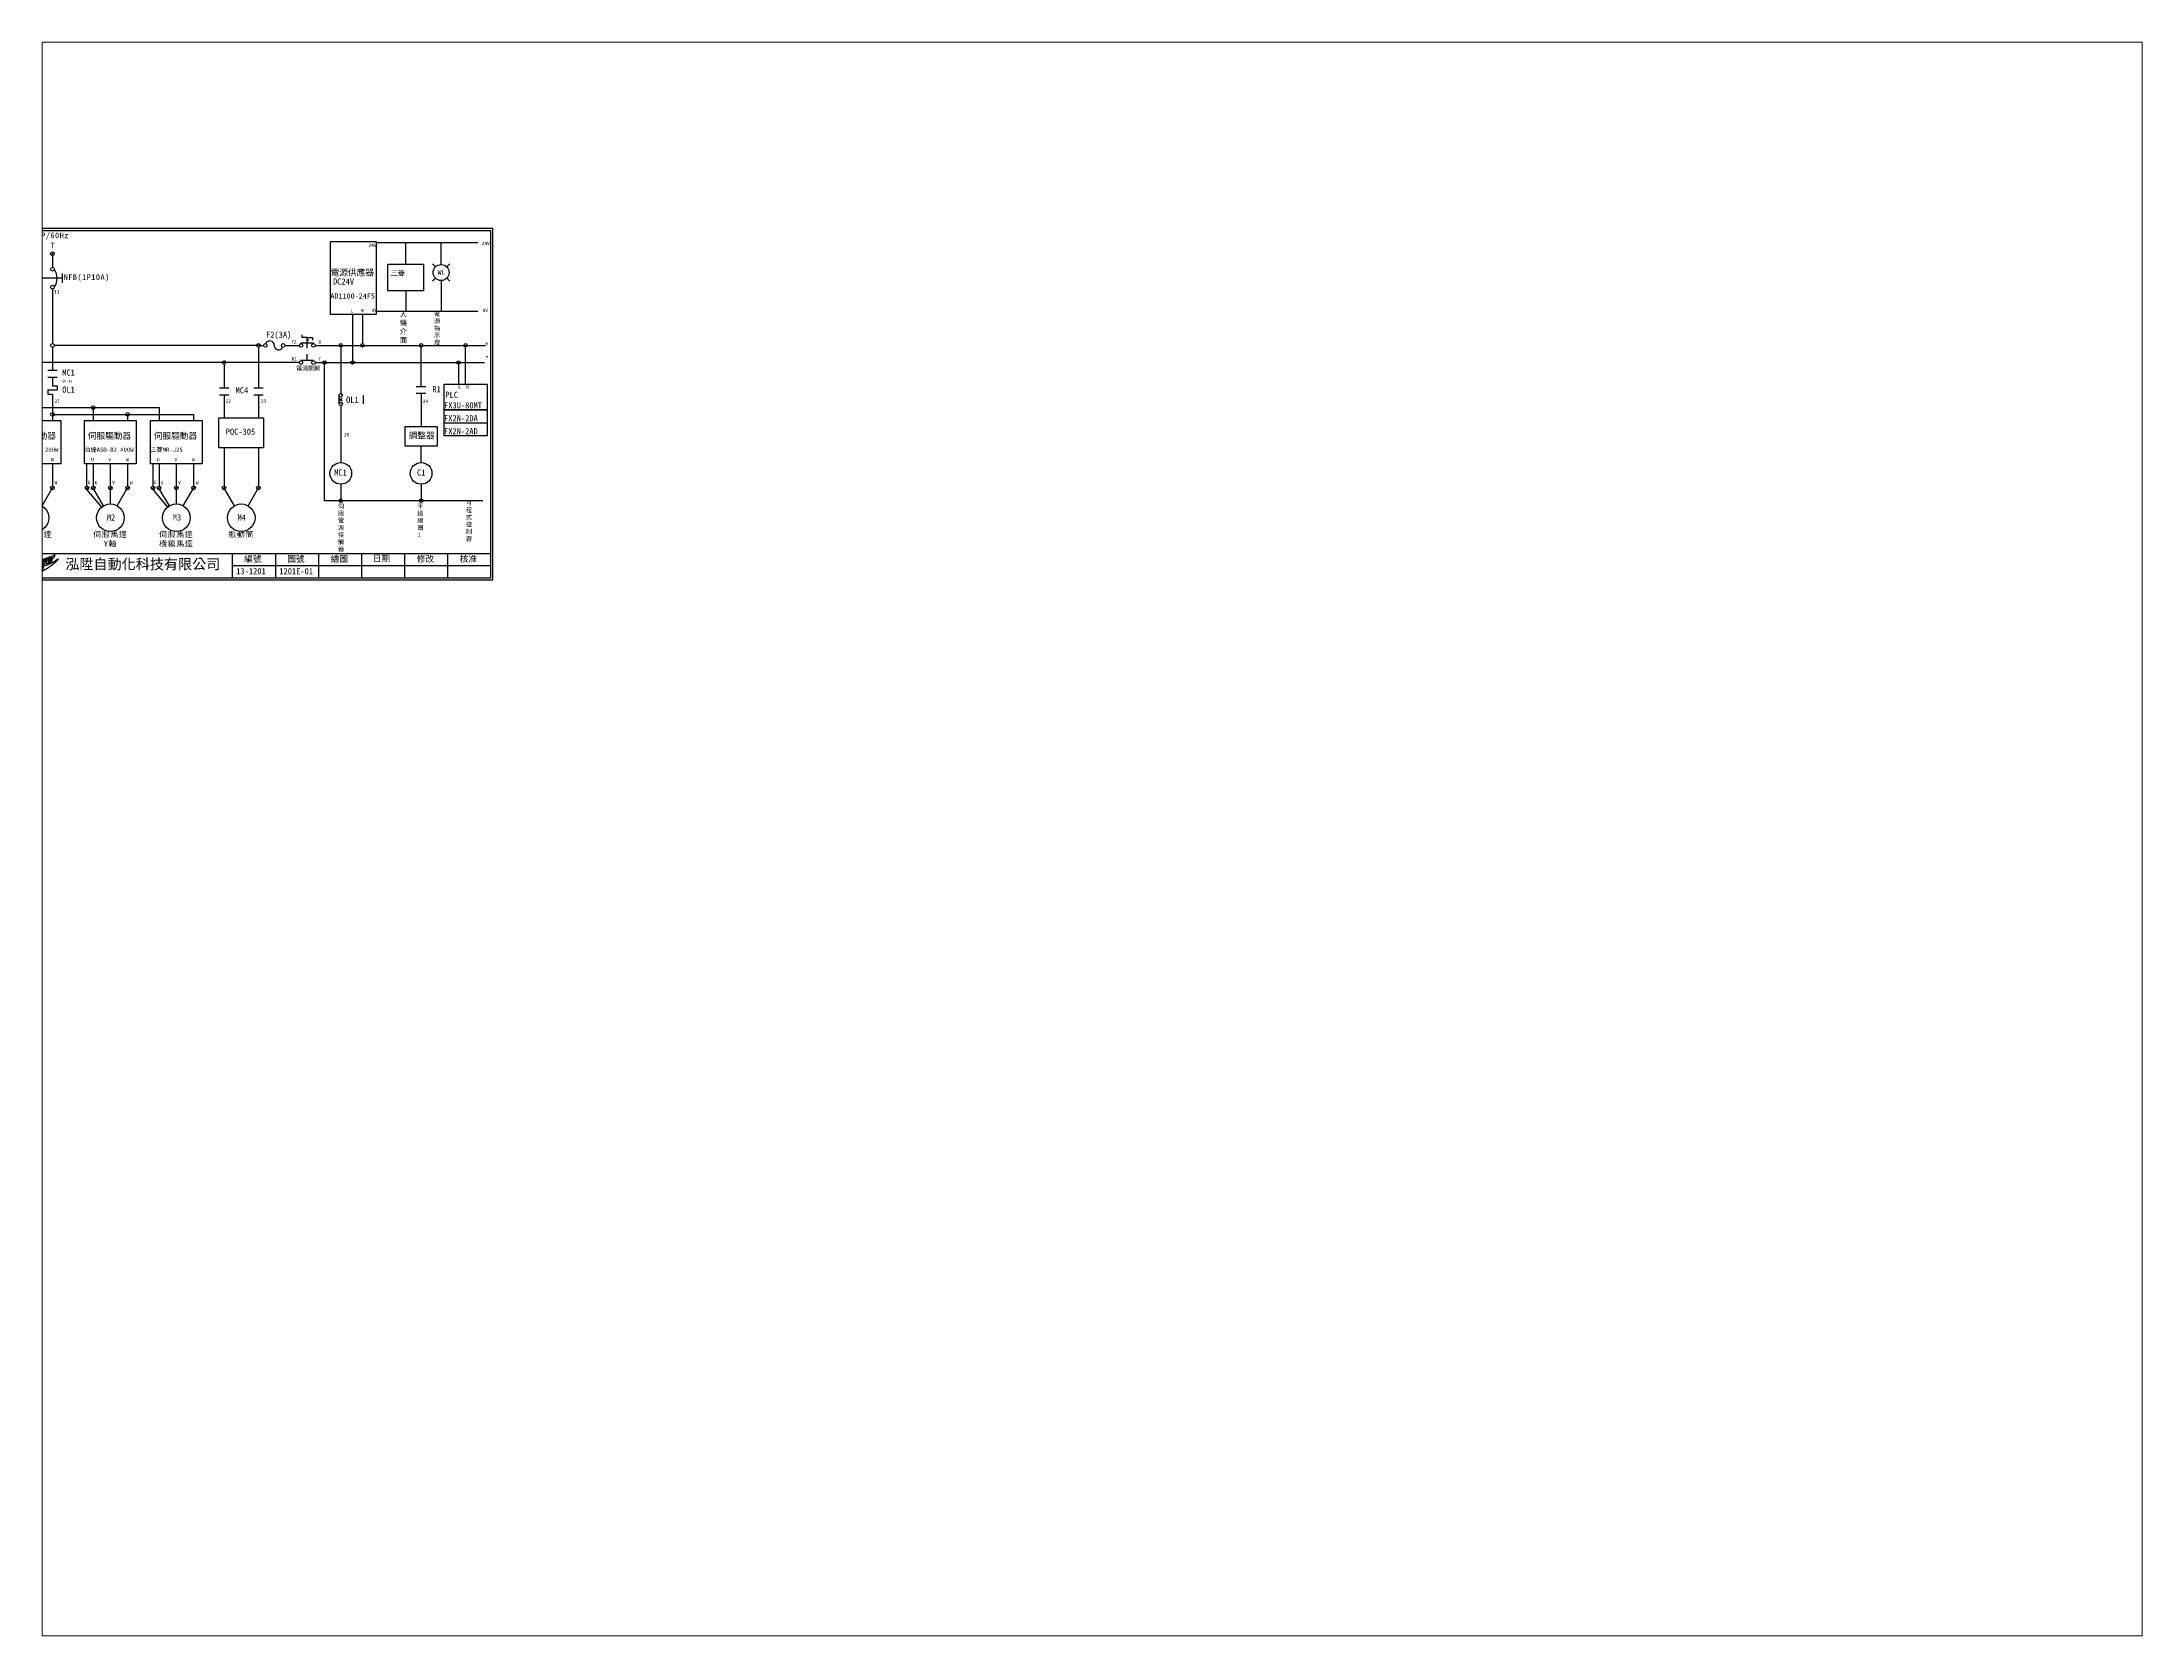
# Paper-space layout '配置1' of a CAD drawing. Extents: x 26 to 231, y 20 to 176.
# The model-space entities are those that its viewports show. They can reach past a viewport. Long polylines and large blocks are cut down to what shows.
import ezdxf
from ezdxf.enums import TextEntityAlignment as Align

# ---------------------------------------------------------------- set-up
doc = ezdxf.new("R2010")
doc.units = 0
doc.linetypes.add('DASHED', pattern=[0.2, 0.1, -0.1])
doc.linetypes.add('HIDDEN9', pattern=[3.5, 2, -1.5])
doc.layers.get('0').update_dxf_attribs({"linetype": 'CONTINUOUS'})
for name, color, linetype in [('7', 7, 'CONTINUOUS'), ('圖框層', 7, 'CONTINUOUS'), ('標尺寸層', 3, 'CONTINUOUS'), ('輪廓線層', 7, 'CONTINUOUS')]:
    doc.layers.add(name, color=color, linetype=linetype)
doc.styles.add('CNS', font='romanc.shx', dxfattribs={"bigfont": 'chineset.shx'})
doc.styles.add('STSL', font='KAIU.TTF')
doc.styles.add('標楷體', font='KAIU.TTF')

# ---------------------------------------------------------------- blocks, each defined once
blk = doc.blocks.new('FUSE')
at = {"color": 7}
for p, q in [((0, 0), (2.1, 0)), ((14.6, 0), (16.8, 0))]:
    blk.add_line(p, q, dxfattribs=at)
for centre in [(3.2, 0), (13.6, 0)]:
    blk.add_circle(centre, 1.07)
for centre, start, end in [((5.8, 0), 0, 156.116), ((11, 0), 180, 336.116)]:
    blk.add_arc(centre, 2.59, start, end, dxfattribs=at)

msp = doc.modelspace()

# ---------------------------------------------------------------- linework, layer by layer
for p, q in [((195.8, 451.7), (168.8, 451.7)), ((168.8, 451.7), (168.8, 409.7)), ((195.8, 409.7), (195.8, 451.7)), ((8.3, 445.5), (6.8, 444)), ((225.6, 451.1), (195.8, 451.1)), ((254.6, 451.1), (225.6, 451.1)), ((233.3, 442.5), (233.3, 451.1)), ((233.3, 438.6), (233.3, 442.5)), ((230, 437.2), (228.2, 439)), ((230, 430.6), (228.2, 428.9)), ((233.3, 429.3), (233.3, 425.3)), ((236.6, 437.2), (238.3, 439)), ((236.6, 430.6), (238.3, 428.9)), ((7.5, 424.3), (7.5, 392.7)), ((233.3, 425.3), (233.3, 411.2)), ((168.8, 409.7), (191.8, 409.7)), ((181.9, 409.7), (181.9, 382.6)), ((187.6, 409.7), (187.6, 392.6)), ((191.8, 409.7), (195.8, 409.7)), ((225.6, 411.2), (195.8, 411.2)), ((254.6, 411.2), (225.6, 411.2)), ((7.5, 390.5), (7.6, 377.2)), ((128, 391.6), (8.6, 391.6)), ((127.2, 390.5), (127.3, 366.9)), ((142.6, 391.6), (150.8, 391.6)), ((144.8, 391.6), (150.8, 391.6)), ((152.5, 396.2), (152.5, 397.7)), ((155.5, 396.2), (152.5, 396.2)), ((155.5, 396.2), (158.5, 396.2)), ((156.5, 394.6), (155.5, 394.9)), ((156.5, 394.6), (155.5, 394.4)), ((158.5, 396.2), (158.5, 394.7)), ((160.1, 391.6), (258.9, 391.6)), ((175, 391.6), (175, 363.6)), ((221.7, 367.8), (221.7, 391.6)), ((247.5, 369.1), (247.5, 391.6)), ((150.8, 381.6), (-11.4, 381.6)), ((107.3, 380.5), (107.3, 366.9)), ((160.1, 381.6), (258.5, 381.6)), ((7.5, 373.2), (7.5, 368.2)), ((235, 369.1), (260, 369.1)), ((235, 354.1), (235, 369.1)), ((260, 369.1), (260, 354.1)), ((107.2, 362.9), (107.2, 357)), ((107.2, 357), (107.2, 349.5)), ((127.2, 362.9), (127.2, 357)), ((127.2, 357), (127.2, 349.5)), ((175, 356.6), (175, 323.6)), ((221.7, 363.8), (221.7, 344.4)), ((260, 354.1), (235, 354.1)), ((235, 354.1), (260, 354.1)), ((235, 339.1), (235, 354.1)), ((260, 354.1), (260, 339.1)), ((107.2, 332.1), (107.2, 309.8)), ((127.2, 332.1), (127.2, 309.8)), ((221.7, 323.6), (221.7, 333.1)), ((260, 339.1), (235, 339.1)), ((7.5, 322.9), (7.5, 309.8)), ((51.2, 322.9), (51.2, 309.8)), ((89.5, 322.9), (89.5, 309.8)), ((-1.7, 309.5), (-3.3, 308)), ((1.5, 298.4), (7, 307.9)), ((8.3, 309.5), (6.8, 308)), ((28.4, 309.5), (26.9, 308)), ((31.9, 309.5), (30.4, 308)), ((37.2, 298.4), (31.7, 307.8)), ((41.9, 309.5), (40.4, 308)), ((45.2, 298.4), (50.6, 307.9)), ((51.9, 309.5), (50.4, 308)), ((66.7, 309.5), (65.2, 308)), ((70.3, 309.5), (68.7, 308)), ((75.5, 298.4), (70, 307.8)), ((80.2, 309.5), (78.7, 308)), ((83.5, 298.4), (89, 307.9)), ((90.3, 309.5), (88.7, 308)), ((108, 309.5), (106.5, 308)), ((113.2, 298.4), (107.8, 307.8)), ((121.2, 298.4), (126.7, 307.9)), ((128, 309.5), (126.5, 308)), ((175, 311), (175, 301.4)), ((221.7, 311), (221.7, 301.4))]:
    msp.add_line(p, q)
at = {"color": 7, "linetype": 'HIDDEN9'}
msp.add_line((13.2, 430.6), (-9.8, 430.6), dxfattribs=at)
msp.add_lwpolyline([(212.4, 344.4), (231.1, 344.4), (231.1, 333.1), (212.4, 333.1)], close=True)
for centre, radius in [((7.5, 444.8), 1.07), ((7.5, 435.8), 1.07), ((233.3, 433.9), 4.64), ((7.5, 425.4), 1.07), ((7.5, 391.6), 1.07), ((127.2, 391.6), 1.07), ((187.6, 391.6), 1), ((107.2, 381.6), 1.07), ((181.9, 381.6), 1), ((31.2, 355.5), 1.07), ((7.5, 351.5), 1.07), ((51.2, 351.5), 1.07), ((175, 317.3), 6.3), ((221.7, 317.3), 6.3), ((-2.5, 308.8), 1.07), ((7.5, 308.8), 1.07), ((27.6, 308.8), 1.07), ((31.2, 308.8), 1.07), ((41.2, 308.8), 1.07), ((51.2, 308.8), 1.07), ((66, 308.8), 1.07), ((69.5, 308.8), 1.07), ((79.5, 308.8), 1.07), ((89.5, 308.8), 1.07), ((107.2, 308.8), 1.07), ((127.2, 308.8), 1.07), ((-2.5, 291.5), 8), ((41.2, 291.5), 8), ((79.5, 291.5), 8), ((117.2, 291.5), 8)]:
    msp.add_circle(centre, radius)
at = {"color": 7}
msp.add_arc((1.2, 430.6), 9.05, 325.1286, 34.8714, dxfattribs=at)
at = {"layer": '7'}
for p, q in [((151.9, 393), (159.1, 393)), ((155.5, 394.9), (155.5, 396.2)), ((155.5, 393), (155.5, 394.4)), ((151.9, 383), (159.1, 383))]:
    msp.add_line(p, q, dxfattribs=at)
at = {"layer": '7', "linetype": 'DASHED'}
msp.add_line((155.5, 383), (155.5, 393), dxfattribs=at)
at = {"layer": '7'}
for centre in [(151.9, 391.6), (159.1, 391.6), (151.9, 381.6), (159.1, 381.6)]:
    msp.add_circle(centre, 1.07, dxfattribs=at)
at = {"layer": '圖框層', "color": 7}
for p, q in [((263.4, 459.4), (-23.6, 459.4)), ((262.2, 458.2), (-22.3, 458.2)), ((262.2, 256.7), (262.2, 458.2)), ((263.4, 255.5), (263.4, 459.4)), ((-22.3, 270.7), (262.2, 270.7)), ((112.2, 256.7), (112.2, 270.7)), ((137.2, 256.7), (137.2, 270.7)), ((162.2, 256.7), (162.2, 270.7)), ((187.2, 256.7), (187.2, 270.7)), ((212.2, 256.7), (212.2, 270.7)), ((237.2, 256.7), (237.2, 270.7)), ((-22.3, 256.7), (262.2, 256.7)), ((112.2, 263.7), (262.2, 263.7)), ((-23.6, 255.5), (263.4, 255.5))]:
    msp.add_line(p, q, dxfattribs=at)
at = {"layer": '標尺寸層', "color": 7}
for p, q in [((7.5, 443.7), (7.5, 436.8)), ((212.8, 438.7), (212.8, 451.1)), ((13.2, 433.3), (13.2, 427.9)), ((7.5, 424.3), (7.5, 424.3)), ((212.8, 423.2), (212.8, 411.2)), ((165.6, 301.4), (165.6, 381.6)), ((243.4, 381.6), (243.4, 369.1)), ((4.8, 377.2), (10.3, 377.2)), ((4.8, 373.2), (10.3, 373.2)), ((7.5, 368.2), (10.3, 368.2)), ((10.3, 368.2), (10.3, 365.7)), ((104.5, 366.9), (110, 366.9)), ((124.5, 366.9), (130, 366.9)), ((218.9, 367.8), (224.5, 367.8)), ((-12.5, 355.5), (69.5, 355.6)), ((4.8, 365.7), (10.3, 365.7)), ((4.8, 365.7), (4.8, 363.2)), ((4.8, 363.2), (7.5, 363.2)), ((7.5, 363.2), (7.5, 361.8)), ((7.5, 361.8), (7.5, 347.9)), ((31.2, 355.5), (31.2, 347.9)), ((69.5, 355.6), (69.5, 347.9)), ((104.5, 362.9), (110, 362.9)), ((107.2, 362.9), (107.2, 357)), ((124.5, 362.9), (130, 362.9)), ((174, 357.6), (174, 362.6)), ((174, 359.2), (175.8, 361)), ((174.9, 360.1), (174, 361)), ((175.8, 359.2), (174.9, 360.1)), ((188.3, 357.6), (188.3, 362.6)), ((218.9, 363.8), (224.5, 363.8)), ((-17.5, 347.9), (7.5, 347.9)), ((7.5, 351.5), (89.5, 351.5)), ((7.5, 347.9), (12.5, 347.9)), ((12.5, 347.9), (12.5, 322.9)), ((26.2, 322.9), (26.2, 347.9)), ((26.2, 347.9), (51.2, 347.9)), ((51.2, 351.5), (51.2, 347.9)), ((51.2, 347.9), (56.2, 347.9)), ((56.2, 347.9), (56.2, 322.9)), ((64.5, 322.9), (64.5, 347.9)), ((64.5, 347.9), (89.5, 347.9)), ((89.5, 351.5), (89.5, 347.9)), ((89.5, 347.9), (94.5, 347.9)), ((94.5, 347.9), (94.5, 322.9)), ((235, 346.6), (260, 346.6)), ((12.5, 322.9), (-12.5, 322.9)), ((-2.5, 309.8), (-2.5, 322.9)), ((31.2, 322.9), (26.2, 322.9)), ((27.6, 309.8), (27.6, 322.9)), ((31.2, 322.9), (31.2, 309.8)), ((56.2, 322.9), (31.2, 322.9)), ((41.2, 309.8), (41.2, 322.9)), ((69.5, 322.9), (64.5, 322.9)), ((66, 309.8), (66, 322.9)), ((69.5, 322.9), (69.5, 309.8)), ((94.5, 322.9), (69.5, 322.9)), ((79.5, 309.8), (79.5, 322.9)), ((-2.5, 299.5), (-2.5, 307.7)), ((27.6, 307.7), (36.1, 297.6)), ((41.2, 299.5), (41.2, 307.7)), ((66, 307.7), (74.4, 297.6)), ((79.5, 299.5), (79.5, 307.7)), ((257.5, 301.4), (165.6, 301.4))]:
    msp.add_line(p, q, dxfattribs=at)
for points in [[(202.4, 438.7), (223.1, 438.7), (223.1, 423.2), (202.4, 423.2)], [(104.1, 349.5), (130.1, 349.5), (130.1, 332.1), (104.1, 332.1)]]:
    msp.add_lwpolyline(points, close=True, dxfattribs=at)
for centre in [(175, 391.6), (221.7, 391.6), (247.5, 391.6), (165.6, 381.6), (243.4, 381.6), (175, 362.6), (175, 357.6), (175, 301.4), (221.7, 301.4)]:
    msp.add_circle(centre, 1, dxfattribs=at)
at = {"layer": '輪廓線層', "color": 116}
for points in [[(1.5, 264.1), (0.7, 263.9), (1.3, 267.1), (2.1, 267.5), (1.7, 265.5), (2.7, 267.7), (3.4, 267.9), (2.9, 265.9), (3.8, 268.1), (4.7, 268.4), (2.8, 264.4), (2, 264.2), (2.4, 266.1)], [(6.4, 267.2), (6.3, 267.2), (6.3, 267.1), (6.3, 267.1), (6.3, 267), (6.3, 267), (6.3, 267), (6.3, 266.9), (6.3, 266.9), (6.2, 266.9), (6.2, 266.9), (6.2, 266.8), (6.2, 266.8), (6.2, 266.8), (6.2, 266.8), (6.2, 266.8), (6.1, 266.8), (6.1, 266.8), (6.1, 266.8), (6.1, 266.8), (6, 266.8), (6, 266.7), (5.9, 266.7), (5.9, 266.7), (5.8, 266.7), (5.8, 266.7), (5.7, 266.7), (5.6, 266.7), (5.6, 266.6), (5.5, 266.6), (5.4, 266.6), (5.4, 266.6), (5.3, 266.6), (5.3, 266.6), (5.2, 266.5), (5.2, 266.5), (5.1, 266.5), (5.1, 266.5), (5, 266.5), (5, 266.5), (5, 266.5), (4.9, 266.5), (4.9, 266.4), (4.9, 266.4), (4.9, 266.4), (4.9, 266.4), (4.9, 266.4), (4.9, 266.4), (4.8, 266.4), (4.8, 266.3), (4.8, 266.3), (4.8, 266.3), (4.8, 266.3), (4.8, 266.3), (4.8, 266.2), (4.8, 266.2), (4.8, 266.2), (4.8, 266.2), (4.8, 266.1), (4.8, 266.1), (4.8, 266.1), (4.8, 266.1), (4.8, 266.1), (4.8, 266), (4.8, 266), (4.8, 266), (4.8, 266), (4.8, 266), (4.8, 266), (4.8, 266), (4.8, 265.9), (4.8, 265.9), (4.8, 265.9), (4.9, 265.9), (4.9, 265.9), (4.9, 265.9), (4.9, 265.9), (4.9, 265.9), (5, 265.9), (5, 265.9), (5, 265.9), (5, 265.9), (5, 266), (5.1, 266), (5.1, 266), (5.1, 266), (5.1, 266), (5.1, 266), (5.1, 266), (5.2, 266.1), (5.2, 266.1), (5.2, 266.1), (5.2, 266.1), (5.2, 266.1), (5.3, 266.1), (5.3, 266.2), (5.3, 266.2), (5.3, 266.2), (5.3, 266.2), (5.3, 266.2), (5.3, 266.3), (5.4, 266.3), (5.4, 266.3), (5.4, 266.3), (5.5, 266.3), (5.5, 266.3), (5.6, 266.3), (5.6, 266.4), (5.7, 266.4), (5.8, 266.4), (5.8, 266.3), (5.8, 266.3), (5.9, 266.3), (5.9, 266.2), (5.8, 266.1), (5.8, 266.1), (5.8, 266), (5.7, 265.9), (5.6, 265.8), (5.6, 265.7), (5.5, 265.6), (5.5, 265.5), (5.4, 265.4), (5.3, 265.4), (5.3, 265.3), (5.2, 265.3), (5.2, 265.2), (5.1, 265.2), (5.1, 265.1), (5, 265.1), (5, 265.1), (5, 265.1), (4.9, 265), (4.9, 265), (4.8, 265), (4.8, 265), (4.8, 265), (4.8, 264.9), (4.7, 264.9), (4.7, 264.9), (4.7, 264.9), (4.6, 264.9), (4.6, 264.9), (4.6, 264.9), (4.6, 264.9), (4.6, 264.9), (4.5, 264.8), (4.5, 264.8), (4.5, 264.8), (4.5, 264.8), (4.4, 264.8), (4.4, 264.8), (4.4, 264.8), (4.4, 264.8), (4.3, 264.8), (4.3, 264.8), (4.3, 264.8), (4.2, 264.8), (4.2, 264.9), (4.2, 264.9), (4.1, 264.9), (4.1, 264.9), (4.1, 264.9), (4.1, 264.9), (4.1, 264.9), (4, 264.9), (4, 265), (4, 265), (4, 265), (4, 265), (4, 265.1), (4, 265.1), (3.9, 265.1), (3.9, 265.2), (3.9, 265.2), (3.9, 265.3), (3.9, 265.3), (3.9, 265.3), (3.9, 265.4), (3.9, 265.4), (3.9, 265.5), (3.9, 265.5), (3.9, 265.6), (3.9, 265.6), (3.9, 265.7), (3.9, 265.7), (3.9, 265.8), (3.9, 265.8), (4, 265.9), (4, 266), (4, 266), (4, 266.1), (4, 266.2), (4.1, 266.3), (4.1, 266.4), (4.1, 266.4), (4.1, 266.5), (4.2, 266.6), (4.2, 266.7), (4.3, 266.8), (4.3, 266.9), (4.3, 267), (4.4, 267.1), (4.4, 267.2), (4.5, 267.3), (4.5, 267.4), (4.6, 267.5), (4.6, 267.6), (4.7, 267.7), (4.8, 267.8), (4.8, 267.9), (4.9, 268), (4.9, 268), (5, 268.1), (5.1, 268.2), (5.1, 268.3), (5.2, 268.3), (5.2, 268.4), (5.2, 268.4), (5.3, 268.5), (5.3, 268.5), (5.4, 268.5), (5.4, 268.6), (5.4, 268.6), (5.5, 268.6), (5.5, 268.7), (5.6, 268.7), (5.6, 268.7), (5.6, 268.8), (5.7, 268.8), (5.7, 268.8), (5.8, 268.8), (5.8, 268.9), (5.8, 268.9), (5.9, 268.9), (5.9, 268.9), (6, 268.9), (6, 268.9), (6, 269), (6.1, 269), (6.1, 269), (6.1, 269), (6.2, 269), (6.2, 269), (6.2, 269), (6.2, 269), (6.3, 269), (6.3, 269), (6.3, 269), (6.3, 269), (6.4, 269), (6.4, 269), (6.4, 269), (6.4, 269), (6.4, 268.9), (6.5, 268.9), (6.5, 268.9), (6.5, 268.9), (6.5, 268.9), (6.5, 268.9), (6.5, 268.8), (6.6, 268.8), (6.6, 268.8), (6.6, 268.8), (6.6, 268.7), (6.6, 268.7), (6.6, 268.7), (6.6, 268.6), (6.6, 268.6), (6.6, 268.6), (6.6, 268.5), (6.6, 268.5), (6.6, 268.5), (6.6, 268.4), (6.6, 268.4), (6.6, 268.3), (6.6, 268.3), (6.6, 268.2), (6.6, 268.2), (6.6, 268.1), (6.6, 268.1), (6.6, 268), (6.6, 268), (6.6, 267.9), (6.6, 267.9), (6.5, 267.8), (6.5, 267.8), (6.5, 267.7), (6.5, 267.7), (6.5, 267.6), (6.5, 267.5), (6.5, 267.5), (6.4, 267.4), (6.4, 267.4), (6.4, 267.3), (6.4, 267.3)], [(7.6, 267.8), (7.4, 267.3), (7.2, 266.9), (6.8, 265.6), (5.9, 265.4), (7.4, 269.3), (8.1, 269.6), (8, 269.2), (8.3, 269.6), (8.6, 269.9), (8.9, 270), (8.3, 268.3), (8.2, 268.3), (8, 268.2), (7.8, 268.1)], [(-2.7, 264.9), (-2.6, 264.9), (-2.6, 264.9), (-2.6, 264.9), (-2.6, 264.9), (-2.6, 264.9), (-2.6, 264.9), (-2.6, 264.9), (-2.6, 264.9), (-2.6, 264.9), (-2.6, 264.9), (-2.6, 264.8), (-2.6, 264.8), (-2.6, 264.8), (-2.6, 264.8), (-2.6, 264.8), (-2.6, 264.8), (-2.6, 264.7), (-2.6, 264.7), (-2.6, 264.7), (-2.6, 264.7), (-2.6, 264.7), (-2.6, 264.6), (-2.6, 264.6), (-2.6, 264.6), (-2.6, 264.6), (-2.6, 264.5), (-2.6, 264.5), (-2.6, 264.5), (-2.6, 264.4), (-2.6, 264.4), (-2.6, 264.4), (-2.6, 264.3), (-2.7, 264.3), (-2.7, 264.3), (-2.7, 264.2), (-2.7, 264.2), (-2.7, 264.2), (-2.7, 264.2), (-2.7, 264.1), (-2.8, 264.1), (-2.8, 264.1), (-2.8, 264), (-2.8, 264), (-2.8, 264), (-2.8, 263.9), (-2.8, 263.9), (-2.9, 263.9), (-2.9, 263.9), (-2.9, 263.8), (-2.9, 263.8), (-2.9, 263.8), (-2.9, 263.8), (-2.9, 263.8), (-3, 263.7), (-3, 263.7), (-3, 263.7), (-3, 263.7), (-3, 263.7), (-3, 263.7), (-3, 263.7), (-3.1, 263.6), (-3.1, 263.6), (-3.1, 263.6), (-3.1, 263.6), (-3.1, 263.6), (-3.1, 263.6), (-3.1, 263.6), (-3.2, 263.6), (-3.2, 263.6), (-3.2, 263.6), (-3.2, 263.6), (-3.2, 263.6), (-3.2, 263.6), (-3.2, 263.6), (-3.2, 263.6), (-3.3, 263.6), (-3.3, 263.6), (-3.3, 263.6), (-3.3, 263.6), (-3.3, 263.7), (-3.3, 263.7), (-3.3, 263.7), (-3.3, 263.7), (-3.3, 263.7), (-3.3, 263.8), (-3.3, 263.8), (-3.3, 263.8), (-3.3, 263.8), (-3.3, 263.8), (-3.3, 263.9), (-3.3, 263.9), (-3.3, 263.9), (-3.3, 263.9), (-3.3, 264), (-3.2, 264), (-3.2, 264), (-3.2, 264.1), (-3.2, 264.1), (-3.2, 264.1), (-3.2, 264.1), (-3.2, 264.2), (-3.2, 264.2), (-3.2, 264.2), (-3.2, 264.2), (-3.2, 264.3), (-3.1, 264.3), (-3.1, 264.3), (-3.1, 264.4), (-3.1, 264.4), (-3.1, 264.4), (-3.1, 264.5), (-3.1, 264.5), (-3, 264.5), (-3, 264.5), (-3, 264.6), (-3, 264.6), (-3, 264.6), (-3, 264.7), (-2.9, 264.7), (-2.9, 264.7), (-2.9, 264.7), (-2.9, 264.8), (-2.9, 264.8), (-2.9, 264.8), (-2.8, 264.8), (-2.8, 264.8), (-2.8, 264.9), (-2.8, 264.9), (-2.8, 264.9), (-2.8, 264.9), (-2.7, 264.9), (-2.7, 264.9), (-2.7, 264.9), (-2.7, 264.9), (-2.7, 264.9)], [(-1.3, 263.2), (-1.4, 263.2), (-1.4, 263.2), (-1.4, 263.2), (-1.5, 263.2), (-1.5, 263.2), (-1.5, 263.3), (-1.5, 263.3), (-1.6, 263.3), (-1.6, 263.3), (-1.6, 263.3), (-1.6, 263.3), (-1.6, 263.3), (-1.7, 263.4), (-1.7, 263.4), (-1.7, 263.4), (-1.7, 263.4), (-1.7, 263.4), (-1.7, 263.5), (-1.8, 263.5), (-1.8, 263.5), (-1.8, 263.5), (-1.8, 263.6), (-1.8, 263.6), (-1.8, 263.6), (-1.8, 263.7), (-1.8, 263.7), (-1.8, 263.7), (-1.8, 263.8), (-1.8, 263.8), (-1.8, 263.8), (-1.8, 263.9), (-1.8, 263.9), (-1.8, 263.9), (-1.8, 264), (-1.8, 264), (-1.8, 264.1), (-1.8, 264.1), (-1.8, 264.1), (-1.8, 264.2), (-1.7, 264.2), (-1.7, 264.3), (-1.7, 264.3), (-1.7, 264.3), (-1.7, 264.4), (-1.7, 264.4), (-1.7, 264.5), (-1.7, 264.5), (-1.6, 264.5), (-1.6, 264.6), (-1.6, 264.6), (-1.6, 264.6), (-1.6, 264.7), (-1.6, 264.7), (-1.6, 264.8), (-1.5, 264.8), (-1.5, 264.8), (-1.5, 264.9), (-1.5, 264.9), (-1.5, 265), (-1.4, 265), (-1.4, 265.1), (-1.4, 265.2), (-1.4, 265.2), (-1.3, 265.3), (-1.3, 265.4), (-1.3, 265.5), (-1.2, 265.5), (-1.2, 265.6), (-1.1, 265.7), (-1.1, 265.8), (-1, 265.8), (-1, 265.9), (-0.9, 266), (-0.9, 266), (-0.8, 266.1), (-0.8, 266.2), (-0.7, 266.2), (-0.7, 266.3), (-0.6, 266.3), (-0.6, 266.4), (-0.6, 266.4), (-0.5, 266.4), (-0.5, 266.5), (-0.4, 266.5), (-0.4, 266.5), (-0.4, 266.6), (-0.3, 266.6), (-0.3, 266.6), (-0.2, 266.6), (-0.2, 266.7), (-0.2, 266.7), (-0.1, 266.7), (-0.1, 266.7), (0, 266.7), (0, 266.8), (0, 266.8), (0.1, 266.8), (0.1, 266.8), (0.1, 266.8), (0.1, 266.8), (0.2, 266.8), (0.2, 266.8), (0.2, 266.9), (0.2, 266.9), (0.2, 266.9), (0.3, 266.9), (0.3, 266.9), (0.3, 266.9), (0.4, 266.9), (0.4, 266.9), (0.4, 266.9), (0.4, 266.9), (0.5, 266.9), (0.5, 266.9), (0.5, 266.9), (0.5, 266.9), (0.6, 266.9), (0.6, 266.9), (0.6, 266.8), (0.6, 266.8), (0.7, 266.8), (0.7, 266.8), (0.7, 266.8), (0.7, 266.7), (0.7, 266.7), (0.8, 266.7), (0.8, 266.7), (0.8, 266.6), (0.8, 266.6), (0.8, 266.5), (0.8, 266.5), (0.8, 266.4), (0.8, 266.4), (0.8, 266.3), (0.8, 266.3), (0.8, 266.2), (0.8, 266.2), (0.8, 266.1), (0.8, 266), (0.8, 266), (0.8, 265.9), (0.8, 265.9), (0.8, 265.8), (0.7, 265.7), (0.7, 265.7), (0.7, 265.6), (0.7, 265.6), (0.7, 265.5), (0.6, 265.5), (0.6, 265.4), (0.6, 265.4), (0.6, 265.3), (0.5, 265.3), (0.5, 265.2), (0.5, 265.1), (0.5, 265.1), (0.4, 265), (0.4, 265), (0.4, 264.9), (0.4, 264.9), (0.3, 264.8), (0.3, 264.7), (0.3, 264.7), (0.2, 264.6), (0.2, 264.5), (0.2, 264.4), (0.1, 264.4), (0.1, 264.3), (0, 264.2), (0, 264.2), (-0.1, 264.1), (-0.1, 264), (-0.2, 263.9), (-0.2, 263.9), (-0.3, 263.8), (-0.3, 263.8), (-0.4, 263.7), (-0.5, 263.7), (-0.5, 263.6), (-0.6, 263.6), (-0.6, 263.5), (-0.7, 263.5), (-0.7, 263.5), (-0.8, 263.5), (-0.8, 263.4), (-0.8, 263.4), (-0.9, 263.4), (-0.9, 263.4), (-0.9, 263.3), (-1, 263.3), (-1, 263.3), (-1, 263.3), (-1.1, 263.3), (-1.1, 263.2), (-1.2, 263.2), (-1.2, 263.2), (-1.2, 263.2), (-1.3, 263.2), (-1.3, 263.2)], [(-0.6, 265.3), (-0.6, 265.3), (-0.6, 265.3), (-0.6, 265.4), (-0.5, 265.4), (-0.5, 265.5), (-0.5, 265.5), (-0.5, 265.5), (-0.5, 265.6), (-0.4, 265.6), (-0.4, 265.6), (-0.4, 265.7), (-0.4, 265.7), (-0.3, 265.7), (-0.3, 265.7), (-0.3, 265.8), (-0.3, 265.8), (-0.3, 265.8), (-0.2, 265.8), (-0.2, 265.8), (-0.2, 265.8), (-0.2, 265.8), (-0.1, 265.8), (-0.1, 265.8), (-0.1, 265.8), (-0.1, 265.8), (-0.1, 265.8), (-0.1, 265.8), (-0.1, 265.8), (-0.1, 265.7), (-0.1, 265.7), (0, 265.7), (0, 265.7), (0, 265.7), (0, 265.6), (0, 265.6), (-0.1, 265.6), (-0.1, 265.6), (-0.1, 265.5), (-0.1, 265.5), (-0.1, 265.5), (-0.1, 265.4), (-0.1, 265.4), (-0.1, 265.4), (-0.1, 265.4), (-0.1, 265.3), (-0.1, 265.3), (-0.1, 265.3), (-0.2, 265.2), (-0.2, 265.2), (-0.2, 265.2), (-0.2, 265.1), (-0.2, 265.1), (-0.2, 265.1), (-0.2, 265), (-0.2, 265), (-0.2, 265), (-0.3, 264.9), (-0.3, 264.9), (-0.3, 264.9), (-0.3, 264.8), (-0.3, 264.8), (-0.3, 264.8), (-0.3, 264.7), (-0.4, 264.7), (-0.4, 264.7), (-0.4, 264.7), (-0.4, 264.6), (-0.4, 264.6), (-0.4, 264.6), (-0.4, 264.6), (-0.5, 264.5), (-0.5, 264.5), (-0.5, 264.5), (-0.5, 264.5), (-0.5, 264.5), (-0.5, 264.4), (-0.5, 264.4), (-0.5, 264.4), (-0.6, 264.4), (-0.6, 264.4), (-0.6, 264.4), (-0.6, 264.3), (-0.6, 264.3), (-0.6, 264.3), (-0.7, 264.3), (-0.7, 264.3), (-0.7, 264.3), (-0.7, 264.3), (-0.7, 264.3), (-0.7, 264.3), (-0.8, 264.2), (-0.8, 264.2), (-0.8, 264.2), (-0.8, 264.2), (-0.8, 264.2), (-0.8, 264.3), (-0.9, 264.3), (-0.9, 264.3), (-0.9, 264.3), (-0.9, 264.3), (-0.9, 264.3), (-0.9, 264.3), (-0.9, 264.3), (-0.9, 264.3), (-0.9, 264.4), (-0.9, 264.4), (-0.9, 264.4), (-0.9, 264.4), (-0.9, 264.4), (-0.9, 264.5), (-0.9, 264.5), (-0.9, 264.5), (-0.9, 264.5), (-0.9, 264.6), (-0.9, 264.6), (-0.9, 264.6), (-0.9, 264.7), (-0.8, 264.7), (-0.8, 264.7), (-0.8, 264.8), (-0.8, 264.8), (-0.8, 264.8), (-0.8, 264.9), (-0.8, 264.9), (-0.8, 264.9), (-0.8, 264.9), (-0.8, 265), (-0.8, 265), (-0.8, 265), (-0.7, 265.1), (-0.7, 265.1), (-0.7, 265.1), (-0.7, 265.2), (-0.7, 265.2), (-0.6, 265.2)], [(5.7, 267.4), (5.7, 267.4), (5.7, 267.4), (5.6, 267.4), (5.6, 267.4), (5.6, 267.4), (5.6, 267.4), (5.5, 267.4), (5.5, 267.3), (5.5, 267.3), (5.4, 267.3), (5.4, 267.3), (5.4, 267.3), (5.4, 267.3), (5.4, 267.3), (5.3, 267.3), (5.3, 267.3), (5.3, 267.3), (5.3, 267.3), (5.2, 267.3), (5.2, 267.3), (5.2, 267.3), (5.2, 267.3), (5.2, 267.3), (5.2, 267.3), (5.2, 267.3), (5.2, 267.4), (5.2, 267.4), (5.2, 267.4), (5.2, 267.4), (5.2, 267.5), (5.2, 267.5), (5.3, 267.5), (5.3, 267.5), (5.3, 267.6), (5.3, 267.6), (5.3, 267.6), (5.3, 267.7), (5.4, 267.7), (5.4, 267.7), (5.4, 267.7), (5.4, 267.8), (5.4, 267.8), (5.5, 267.8), (5.5, 267.8), (5.5, 267.9), (5.5, 267.9), (5.5, 267.9), (5.6, 267.9), (5.6, 267.9), (5.6, 267.9), (5.6, 267.9), (5.6, 267.9), (5.7, 267.9), (5.7, 268), (5.7, 268), (5.7, 268), (5.7, 267.9), (5.7, 267.9), (5.8, 267.9), (5.8, 267.9), (5.8, 267.9), (5.8, 267.9), (5.8, 267.9), (5.8, 267.9), (5.8, 267.9), (5.8, 267.9), (5.8, 267.9), (5.8, 267.9), (5.8, 267.8), (5.8, 267.8), (5.8, 267.8), (5.8, 267.8), (5.8, 267.8), (5.8, 267.7), (5.8, 267.7), (5.8, 267.7), (5.8, 267.6), (5.8, 267.6), (5.8, 267.6), (5.8, 267.6), (5.8, 267.5), (5.8, 267.5), (5.8, 267.5), (5.8, 267.5), (5.7, 267.5), (5.7, 267.5), (5.7, 267.4)]]:
    msp.add_lwpolyline(points, close=True, dxfattribs=at)
at = {"layer": '輪廓線層', "color": 1}
msp.add_lwpolyline([(-4.7, 260.2), (-4.4, 260.3), (-4.1, 260.4), (-3.8, 260.4), (-3.6, 260.5), (-3.3, 260.6), (-3.1, 260.6), (-2.8, 260.7), (-2.6, 260.8), (-2.4, 260.8), (-2.2, 260.9), (-2, 261), (-1.8, 261), (-1.6, 261.1), (-1.5, 261.1), (-1.4, 261.2), (-1.2, 261.2), (-1.1, 261.2), (-1, 261.3), (-0.9, 261.3), (-0.8, 261.4), (-0.7, 261.4), (-0.6, 261.4), (-0.4, 261.5), (-0.3, 261.5), (-0.1, 261.6), (0, 261.7), (0.2, 261.7), (0.4, 261.8), (0.5, 261.9), (0.7, 261.9), (0.9, 262), (1, 262), (1.1, 262.1), (1.3, 262.1), (1.4, 262.2), (1.5, 262.2), (1.6, 262.3), (1.7, 262.3), (1.8, 262.3), (1.9, 262.4), (2, 262.4), (2.1, 262.5), (2.2, 262.5), (2.3, 262.5), (2.4, 262.6), (2.4, 262.6), (2.5, 262.6), (2.5, 262.7), (2.5, 262.7), (2.4, 262.7), (2.4, 262.7), (2.3, 262.7), (2.3, 262.7), (2.2, 262.7), (2.1, 262.8), (2.1, 262.8), (2, 262.8), (1.9, 262.8), (1.8, 262.8), (1.7, 262.8), (1.6, 262.8), (1.6, 262.8), (1.5, 262.8), (1.4, 262.8), (1.3, 262.9), (1.2, 262.9), (1.1, 262.9), (1, 262.9), (0.9, 262.9), (0.8, 262.9), (0.8, 262.9), (0.7, 262.9), (0.6, 262.9), (0.6, 262.9), (0.5, 263), (0.5, 263), (0.5, 263), (0.5, 263), (0.5, 263), (0.5, 263), (0.5, 263), (0.5, 263.1), (0.6, 263.1), (0.7, 263.1), (0.7, 263.1), (0.8, 263.1), (0.9, 263.2), (1.1, 263.2), (1.2, 263.2), (1.3, 263.3), (1.5, 263.3), (1.6, 263.4), (1.8, 263.4), (2, 263.4), (2.1, 263.5), (2.3, 263.6), (2.5, 263.6), (2.7, 263.7), (2.9, 263.7), (3, 263.8), (3.2, 263.8), (3.4, 263.9), (3.6, 264), (3.8, 264), (4, 264.1), (4.2, 264.1), (4.4, 264.2), (4.6, 264.3), (4.8, 264.4), (5, 264.4), (5.2, 264.5), (5.5, 264.6), (5.7, 264.7), (6, 264.8), (6.2, 265), (6.5, 265.1), (6.7, 265.2), (7, 265.3), (7.2, 265.4), (7.5, 265.5), (7.7, 265.6), (7.9, 265.7), (8, 265.8), (8.2, 265.9), (8.4, 266), (8.6, 266.1), (8.7, 266.2), (8.9, 266.3), (9.1, 266.4), (9.2, 266.5), (9.4, 266.7), (9.6, 266.8), (9.7, 266.9), (9.9, 267), (10, 267.1), (10.1, 267.2), (10.3, 267.3), (10.4, 267.4), (10.5, 267.4), (10.6, 267.5), (10.7, 267.6), (10.7, 267.6), (10.8, 267.6), (10.8, 267.6), (10.8, 267.6), (10.8, 267.5), (10.8, 267.5), (10.7, 267.4), (10.7, 267.4), (10.6, 267.3), (10.6, 267.2), (10.5, 267.1), (10.5, 267.1), (10.4, 267), (10.4, 266.9), (10.3, 266.8), (10.3, 266.8), (10.2, 266.7), (10.2, 266.6), (10.1, 266.6), (10, 266.5), (10, 266.4), (9.9, 266.3), (9.8, 266.3), (9.7, 266.2), (9.7, 266.1), (9.6, 266), (9.4, 265.9), (9.3, 265.8), (9.2, 265.7), (9.1, 265.5), (8.9, 265.4), (8.8, 265.3), (8.7, 265.1), (8.5, 265), (8.4, 264.9), (8.2, 264.7), (8, 264.6), (7.8, 264.4), (7.7, 264.3), (7.5, 264.1), (7.3, 264), (7.1, 263.8), (6.8, 263.7), (6.6, 263.5), (6.4, 263.3), (6.1, 263.2), (5.9, 263), (5.6, 262.8), (5.3, 262.6), (5.1, 262.5), (4.8, 262.3), (4.6, 262.1), (4.3, 262), (4, 261.8), (3.8, 261.7), (3.5, 261.5), (3.2, 261.4), (3, 261.2), (2.7, 261), (2.5, 260.9), (2.2, 260.7), (1.9, 260.6), (1.7, 260.5), (1.5, 260.3), (1.2, 260.2), (1, 260.1), (0.8, 260), (0.7, 259.9), (0.5, 259.8), (0.4, 259.7), (0.3, 259.7), (0.1, 259.6), (0, 259.6), (-0.1, 259.5), (-0.1, 259.5), (-0.2, 259.4), (-0.3, 259.4), (-0.3, 259.4), (-0.4, 259.4), (-0.4, 259.3), (-0.4, 259.4), (-0.4, 259.4), (-0.4, 259.4), (-0.4, 259.4), (-0.3, 259.5), (-0.2, 259.6), (-0.1, 259.6), (0, 259.7), (0.1, 259.8), (0.2, 259.9), (0.4, 260), (0.5, 260.1), (0.7, 260.3), (0.8, 260.4), (1, 260.5), (1.2, 260.6), (1.3, 260.7), (1.5, 260.8), (1.6, 261), (1.7, 261), (1.9, 261.1), (2, 261.2), (2, 261.3), (2.1, 261.3), (2.1, 261.4), (2.1, 261.4), (2.1, 261.4), (2, 261.4), (1.9, 261.3), (1.8, 261.3), (1.6, 261.2), (1.5, 261.1), (1.3, 261), (1, 260.9), (0.7, 260.8), (0.5, 260.7), (0.1, 260.5), (-0.2, 260.4), (-0.5, 260.3), (-0.8, 260.1), (-1.1, 260), (-1.4, 259.9), (-1.6, 259.8), (-1.8, 259.7), (-2.1, 259.6), (-2.3, 259.6), (-2.5, 259.5), (-2.7, 259.4), (-2.9, 259.4), (-3.2, 259.3), (-3.4, 259.2), (-3.7, 259.1), (-4, 259), (-4.3, 259), (-4.6, 258.9), (-4.9, 258.8)], dxfattribs=at)
at = {"layer": '輪廓線層', "color": 116}
for points in [[(-4.6, 263.1), (-4.6, 263.1), (-4.6, 263.1), (-4.6, 263.1), (-4.6, 263.1), (-4.6, 263.1), (-4.6, 263.1), (-4.6, 263), (-4.6, 263), (-4.6, 263), (-4.6, 263)], [(-4.6, 265.1), (-4.6, 265.1), (-4.6, 265.1), (-4.6, 265.1), (-4.5, 265.1), (-4.5, 265.1), (-4.5, 265.1), (-4.4, 265.1), (-4.4, 265), (-4.4, 265), (-4.4, 265), (-4.3, 265), (-4.3, 265), (-4.3, 265), (-4.3, 265), (-4.3, 265), (-4.3, 265), (-4.2, 265), (-4.2, 265), (-4.2, 264.9), (-4.2, 264.9), (-4.2, 264.9), (-4.2, 264.9), (-4.2, 264.9), (-4.2, 264.9), (-4.1, 264.8), (-4.1, 264.8), (-4.1, 264.8), (-4.1, 264.7), (-4.1, 264.7), (-4.1, 264.7), (-4.1, 264.7), (-4.1, 264.6), (-4.1, 264.6), (-4.1, 264.6), (-4.1, 264.5), (-4.1, 264.5), (-4.1, 264.5), (-4.1, 264.4), (-4.1, 264.4), (-4.1, 264.3), (-4.1, 264.3), (-4.1, 264.3), (-4.2, 264.2), (-4.2, 264.2), (-4.2, 264.1), (-4.2, 264.1), (-4.2, 264.1), (-4.2, 264), (-4.2, 264), (-4.2, 263.9), (-4.2, 263.9), (-4.2, 263.9), (-4.2, 263.8), (-4.2, 263.8), (-4.2, 263.8), (-4.3, 263.7), (-4.3, 263.7), (-4.3, 263.7), (-4.3, 263.6), (-4.3, 263.6), (-4.4, 263.6), (-4.4, 263.5), (-4.4, 263.5), (-4.5, 263.5), (-4.5, 263.5), (-4.6, 263.4), (-4.6, 263.4)], [(-4.6, 262), (-4.5, 262.4), (-4.3, 262.9), (-4.2, 263.4), (-3.9, 264.1), (-3.7, 264.8), (-3.5, 265.4), (-2.7, 265.7), (-2.7, 265.5), (-2.6, 265.7), (-2.3, 265.9), (-2, 266), (-1.8, 266), (-1.7, 266), (-1.6, 265.9), (-1.6, 265.6), (-1.6, 265.4), (-1.6, 265.1), (-1.7, 264.9), (-1.8, 264.6), (-1.9, 264.4), (-2.1, 264), (-2.3, 263.6), (-2.5, 263.2), (-2.8, 262.9), (-3.1, 262.7), (-3.2, 262.6), (-3.4, 262.6), (-3.5, 262.6), (-3.6, 262.7), (-3.6, 262.8), (-3.6, 262.9), (-3.7, 262.7), (-3.7, 262.5), (-3.8, 262.3), (-3.9, 261.9), (-4, 261.6), (-4.1, 261.5), (-4.1, 261.4), (-4.4, 261.3), (-4.9, 261.2)]]:
    msp.add_lwpolyline(points, dxfattribs=at)

# ---------------------------------------------------------------- block references
at = {"color": 7}
msp.add_blockref('FUSE', (128, 391.6), dxfattribs=at)

# ---------------------------------------------------------------- texts
msp.add_text('WL', height=2.86, dxfattribs=at).set_placement((233.5, 434), align=Align.MIDDLE_CENTER)
at = {"color": 0, "char_height": 3.25, "style": '標楷體'}
for s, insert, width, attachment_point in [('\\pt6.5;{\\T1.1;220VAC/1P/60Hz}', (-20.4, 457.1), 35.213, 1), ('\\pt6.5;{\\T1.1;T}', (6.5, 451.2), 2, 1), ('\\pt6.5;{\\T1.1;NFB(1P10A)}', (27.4, 432.9), 24.607, 2), ('{\\T1.1;伺服馬達\\PX軸}', (-2.5, 283.5), 24.145, 2), ('{\\T1.1;伺服馬達\\PY軸}', (41.2, 283.5), 24.145, 2), ('{\\T1.1;伺服馬達\\P橫鎖馬達}', (79.5, 283.5), 24.145, 2), ('{\\T1.1;振動筒}', (117.2, 283.5), 24.145, 2)]:
    msp.add_mtext(s, dxfattribs=dict(at, insert=insert, width=width, attachment_point=attachment_point))
at = {"layer": '圖框層', "color": 4, "style": 'STSL'}
for s, height, p in [('24V', 2, (256.9, 449.8)), ('24V', 2, (191.1, 448.7)), ('電源供應器', 3.6, (169.1, 432.1)), ('DC24V', 3.6, (170.5, 426.9)), ('三菱', 3, (203.9, 432.1)), ('T1', 2, (8.6, 421.7)), ('AD1100-24FS', 3, (169, 418.8)), ('L', 2, (180.8, 410.6)), ('N', 2, (186.7, 410.7)), ('0V', 2, (192.9, 410.9)), ('0V', 2, (257.4, 410.9)), ('F2(3A)', 3.6, (131.6, 396)), ('T2', 2, (146.2, 392.6)), ('8', 2, (162, 392.6)), ('8', 2, (258.9, 391.6)), ('R1', 2, (146.5, 382.7)), ('7', 2, (161.9, 382.7)), ('7', 2, (259.1, 383.4)), ('SP-12', 1.5, (13.2, 370.1)), ('OL1', 3.6, (13.2, 364.1)), ('MC1', 3.6, (13.2, 374)), ('MC4', 3.6, (113.9, 363.7)), ('R1', 3.6, (228.2, 364.4)), ('L', 2, (243.2, 366.4)), ('N', 2, (247.9, 366.5)), ('21', 2, (8.8, 358.3)), ('22', 2, (108.1, 358.3)), ('23', 2, (128.5, 358.3)), ('OL1', 3.6, (178.1, 358.2)), ('24', 2, (222.7, 358.1)), ('FX3U-80MT', 3.6, (235, 355)), ('PLC', 3.6, (235.8, 361.1)), ('POC-305', 3.6, (108.2, 339.7)), ('調整器', 3.6, (214.4, 337.5)), ('FX2N-2DA', 3.6, (235, 347.5)), ('FX2N-2AD', 3.6, (235, 340)), ('台達ASD-B2 200W', 2.5, (-17.5, 329.8)), ('伺服驅動器', 3.6, (-15.6, 337.3)), ('台達ASD-B2 400W', 2.5, (26.2, 329.8)), ('伺服驅動器', 3.6, (28.1, 337.3)), ('三菱MR-J2S', 2.5, (64.5, 329.8)), ('伺服驅動器', 3.6, (66.4, 337.3)), ('26', 2, (176.9, 338.8)), ('V', 2, (-3.6, 324.3)), ('W', 2, (6.7, 324.3)), ('U', 2, (30, 324.3)), ('V', 2, (40, 324.3)), ('W', 2, (50.4, 324.3)), ('U', 2, (68.3, 324.3)), ('V', 2, (78.4, 324.3)), ('W', 2, (88.7, 324.3)), ('MC1', 3.6, (171.2, 316)), ('C1', 3.6, (219.3, 316)), ('V', 2, (-1.5, 310.9)), ('W', 2, (8.8, 310.9)), ('G', 2, (28, 311.1)), ('U', 2, (32.1, 310.9)), ('V', 2, (42.2, 310.9)), ('W', 2, (52.5, 310.9)), ('G', 2, (66.3, 311.1)), ('U', 2, (70.4, 310.9)), ('V', 2, (80.5, 310.9)), ('W', 2, (90.8, 310.9)), ('M1', 3.6, (-4.6, 289.9)), ('M2', 3.6, (39.1, 289.9)), ('M3', 3.6, (77.4, 289.9)), ('M4', 3.6, (115.1, 289.9)), ('泓陞自動化科技有限公司', 6, (15, 261.6)), ('編號', 3.6, (118.9, 265.8)), ('圖號', 3.6, (143.9, 265.8)), ('繪圖', 3.6, (169.1, 265.8)), ('日期', 3.6, (193.6, 266.1)), ('修改', 3.6, (219.1, 265.8)), ('核准', 3.6, (244.1, 265.8)), ('13-1201', 3.6, (114.3, 258.7)), ('1201E-01', 3.6, (139.3, 258.7))]:
    msp.add_text(s, height=height, dxfattribs=at).set_placement(p)
at = {"layer": '標尺寸層', "color": 7, "attachment_point": 1, "style": 'CNS'}
for s, insert, char_height, width in [('{\\fDFKai-SB|b0|i0|c136|p65;人機介面}', (209.3, 411.2), 3, 4.139), ('{\\fDFKai-SB|b0|i0|c136|p65;電\\P源指示燈}', (229.2, 411.2), 2.5, 4.139), ('{\\fDFKai-SB|b0|i0|c136|p65;電源開關}', (149.1, 379.6), 2.5, 14.085), ('{\\fDFKai-SB|b0|i0|c136|p65;伺服\\P電源接觸器}', (173.4, 299.5), 2.5, 5.424), ('{\\fDFKai-SB|b0|i0|c136|p65;平送線圈\\P1}', (219.5, 299.5), 2.5, 5.424), ('{\\fDFKai-SB|b0|i0|c136|p65;可程式控制器}', (247.7, 301.4), 2.5, 5.424)]:
    msp.add_mtext(s, dxfattribs=dict(at, insert=insert, char_height=char_height, width=width))

psp = doc.layouts.new('配置1')

# ---------------------------------------------------------------- viewports
at = {"layer": '標尺寸層'}
psp.add_viewport(center=(128.5, 97.5), size=(205.6, 156), view_center_point=(611.37, 104.98), view_height=925.5311, dxfattribs=at)

doc.saveas('drawing.dxf')
